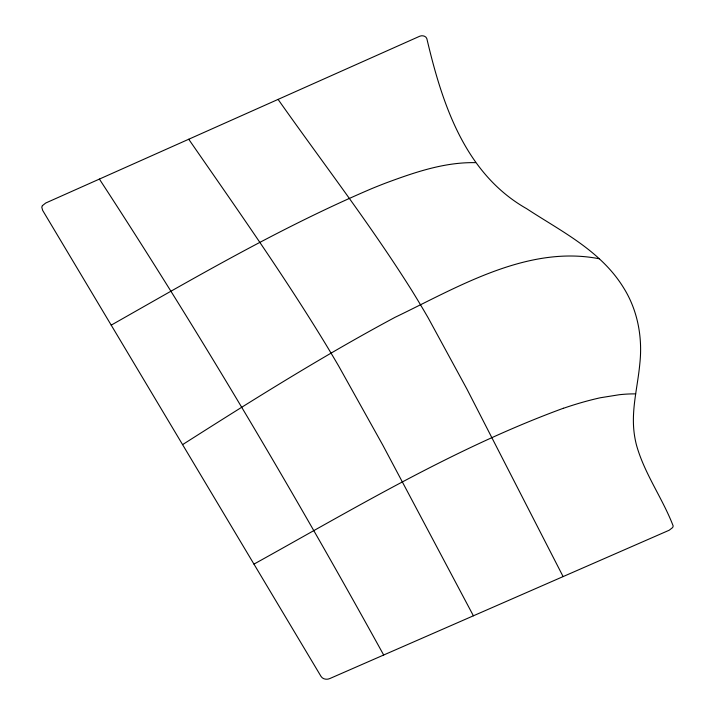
<?xml version="1.0" encoding="UTF-8"?>
<svg xmlns="http://www.w3.org/2000/svg" width="715" height="715" viewBox="0 0 715 715"><rect width="100%" height="100%" fill="white"/><g stroke="black" fill="none" stroke-linecap="round" stroke-linejoin="round"><path stroke-width="1.07" d="M42.4 205.652L45.724 203.015L419.678 36.259C422.091 35.124 425.997 35.911 426.855 38.69C442.201 103.782 464.804 173.638 526.669 208.7C556.431 228.228 589.214 244.87 612.541 272.513A188.125 135.779 -1 0 1 623.668 287.913C637.735 310.346 642.696 337.578 639.818 363.721C637.78 386.046 631.56 408.194 633.91 430.761A180.966 130.613 -1 0 0 636.43 444.9C644.349 473.643 662.68 498.435 673.164 525.936A7.945 5.738 -1 0 1 672.574 527.616L669.204 530.226L329.794 678.562C326.925 679.911 322.76 679.286 321.044 676.426L42.65 210.371L41.819 207.332A7.883 5.693 -1 0 1 42.4 205.652M182.584 444.623C252.252 400.293 322.251 356.302 395.091 317.29C457.636 287.305 527.277 244.691 599.349 258.785M111.209 325.137C196.473 276.776 281.442 227.129 371.755 188.617A468.075 279.145 -40.2 0 1 385.903 182.986C414.629 172.342 444.542 161.992 475.573 162.662M253.959 564.117C354.917 508.159 454.686 448.082 563.447 408.229M278.081 99.403C322.831 162.886 370.37 224.519 411.724 290.326A634.831 168.15 72.4 0 1 428.285 318.05L466.913 389.049L563.116 576.594M188.733 139.246C235.271 206.51 282.541 273.38 325.128 343.263A993.376 263.12 72.4 0 1 338.874 366.393L382.856 445.231L473.401 615.803M99.394 179.081C200.432 333.905 294.401 493.153 383.678 655.012M563.438 408.301A300.282 179.081 -40.2 0 1 600.278 397.772L619.297 394.725A167.953 100.163 -40.2 0 1 635.68 393.902"/></g></svg>
